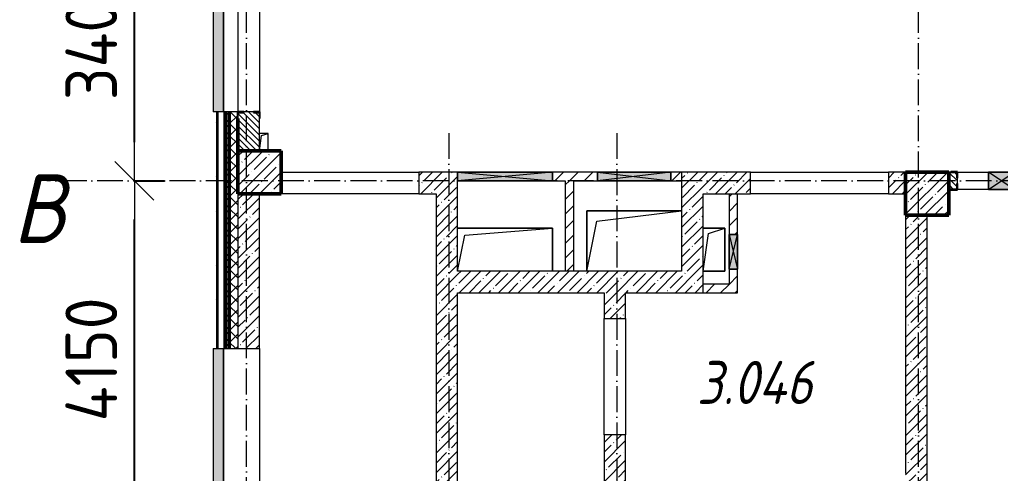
# Model space of a CAD drawing. Header units: millimetres. Extents: x 2294 to 908349, y -83289 to 219220.
# Drawn here: x 160600 to 171984, y 8606 to 13880 of the extents above; entities that cross this region are included whole.
import ezdxf

# ---------------------------------------------------------------- set-up
doc = ezdxf.new("R2010")
doc.units = ezdxf.units.MM
doc.linetypes.add('50_200_ШТРИХ_1Т_ш5_п1_п1_', pattern=[700, 500, -100, 0, -100])
for name, color, linetype, lineweight in [('A-____-____-DIMS', 7, 'Continuous', 9), ('A-DETL-GENF-OTLN', 7, 'Continuous', 9), ('A-FLOR-____-OTLN', 7, 'Continuous', 9), ('A-GENM-____-MCUT', 7, 'Continuous', 25), ('A-GENM-____-OTLN', 7, 'Continuous', 9), ('A-GENM-____-OTLN-1', 7, 'Continuous', 25), ('A-GLAZ-____-OTLN', 7, 'Continuous', 9), ('A-WALL-____-MCUT-1', 7, 'Continuous', 9), ('A-WALL-____-MCUT-2', 7, 'Continuous', 50), ('A-WALL-____-MCUT-3', 7, 'Continuous', 9), ('A-WALL-____-OTLN', 7, 'Continuous', 9), ('A-WALL-____-PATT-1', 7, 'Continuous', 9), ('A-WALL-FNSH-MCUT-1', 7, 'Continuous', 9), ('I-WALL-____-OTLN', 7, 'Continuous', 9), ('S-COLS-____-MCUT', 7, 'Continuous', 50), ('S-COLS-____-OTLN', 7, 'Continuous', 9), ('S-GRID-____-IDEN', 7, 'Continuous', 9), ('S-GRID-____-OTLN-1', 7, '50_200_ШТРИХ_1Т_ш5_п1_п1_', 9), ('Марки помещений', 7, 'Continuous', 9)]:
    doc.layers.add(name, color=color, linetype=linetype, lineweight=lineweight)
doc.layers.add('A-GLAZ-____-OTLN-1', color=7, linetype='Continuous', lineweight=9, true_color=0xc0c0c0)
doc.styles.add('ISOCPEUR_I', font='isocpeui.ttf', dxfattribs={"width": 0.9, "height": 2.5})
doc.styles.add('ISOCPEUR_I_2', font='isocpeui.ttf', dxfattribs={"width": 0.85, "height": 2.3})
doc.styles.add('СПДС', font='isocpeur.ttf', dxfattribs={"width": 0.9})
doc.dimstyles.new('Размера А3', dxfattribs={"dimtxt": 800, "dimasz": 450, "dimexe": 350, "dimexo": 100, "dimgap": 200, "dimtad": 1, "dimdec": 0, "dimrnd": 10, "dimzin": 0, "dimdsep": 46, "dimtxsty": 'СПДС', "dimblk": 'ARROWHEAD_6', "dimcen": 1, "dimclrd": 5, "dimclre": 5, "dimclrt": 5, "dimazin": 0, "dimtfac": 1, "dimtdec": 0, "dimtmove": 2, "dimatfit": 3, "dimfxl": 1, "dimtolj": 1, "dimtzin": 0, "dimarcsym": 0})
pattern_1 = [(45, (165583.5, 6025.28), (-114.0493, 114.0493), []), (45, (165697.56, 6025.28), (-114.0493, 114.0493), [201.612, -40.322, 3.353, -36.97])]
pattern_2 = [(135, (165583.507, 6025.276), (-35.35534, -35.35534), [])]
pattern_3 = [(45, (165583.51, 6025.28), (-84.8528, 84.8528), [])]
pattern_4 = [(45, (165583.51, 6025.28), (-70.7107, 70.7107), []), (135, (165583.51, 6025.28), (-70.7107, -70.7107), [])]

# ---------------------------------------------------------------- blocks, each defined once
blk = doc.blocks.new('ARROWHEAD_6')
at = {"color": 0, "linetype": 'Continuous'}
for p, q in [((-0.5, -0.5), (0.5, 0.5)), ((0, 0), (-1, 0))]:
    blk.add_line(p, q, dxfattribs=at)
blk = doc.blocks.new('*D2752')
at = {"layer": 'A-____-____-DIMS', "color": 0, "lineweight": -2, "transparency": 16777216}
for p, q in [((161926, 12006), (162282, 12006)), ((161932, 8306), (161932, 11556)), ((161926, 7856), (162282, 7856))]:
    blk.add_line(p, q, dxfattribs=at)
at = {"layer": 'Defpoints', "color": 0, "transparency": 16777216}
for p in [(161826, 12006), (161932, 12006), (161826, 7856)]:
    blk.add_point(p, dxfattribs=at)
at = {"layer": 'A-____-____-DIMS', "color": 0, "lineweight": -2, "transparency": 16777216, "xscale": 450, "yscale": 450, "zscale": 450}
for p, rotation in [((161932, 12006), 90), ((161932, 7856), 270)]:
    blk.add_blockref('ARROWHEAD_6', p, dxfattribs=dict(at, rotation=rotation))
at = {"layer": 'A-____-____-DIMS', "color": 0, "transparency": 16777216, "insert": (161432, 9931), "char_height": 600, "attachment_point": 5, "rotation": 90, "style": 'СПДС'}
blk.add_mtext('\\A1;4150', dxfattribs=at)
blk = doc.blocks.new('*D2753')
at = {"layer": 'A-____-____-DIMS', "color": 0, "lineweight": -2, "transparency": 16777216}
for p, q in [((161926, 15406), (162282, 15406)), ((161932, 12456), (161932, 14956)), ((161926, 12006), (162282, 12006))]:
    blk.add_line(p, q, dxfattribs=at)
at = {"layer": 'Defpoints', "color": 0, "transparency": 16777216}
for p in [(161826, 15406), (161932, 15406), (161826, 12006)]:
    blk.add_point(p, dxfattribs=at)
at = {"layer": 'A-____-____-DIMS', "color": 0, "lineweight": -2, "transparency": 16777216, "xscale": 450, "yscale": 450, "zscale": 450}
for p, rotation in [((161932, 15406), 90), ((161932, 12006), 270)]:
    blk.add_blockref('ARROWHEAD_6', p, dxfattribs=dict(at, rotation=rotation))
at = {"layer": 'A-____-____-DIMS', "color": 0, "transparency": 16777216, "insert": (161432, 13706), "char_height": 600, "attachment_point": 5, "rotation": 90, "style": 'СПДС'}
blk.add_mtext('\\A1;3400', dxfattribs=at)
blk = doc.blocks.new('BSC_Колонна _Прямоугольная - 500х500-V102-АР1_План отверстий 3 этажа в осях 1-64_А-ГГ')
at = {"layer": 'S-COLS-____-OTLN'}
h = blk.add_hatch(dxfattribs=at)
h.set_pattern_fill('FP_125', color=256, style=0, pattern_type=2)
h.set_pattern_definition([(45, (-5550, -5831.04), (-114.0493, 114.0493), []), (45, (-5435.95, -5831.04), (-114.0493, 114.0493), [201.613, -40.323, 3.353, -36.97])])
h.paths.add_polyline_path([(-250, -250), (250, -250), (250, 250), (-250, 250)], flags=0)
at = {"layer": 'S-COLS-____-MCUT'}
for p, q in [((250, 250), (-250, 250)), ((-250, 250), (-250, -250)), ((250, -250), (250, 250)), ((-250, -250), (250, -250))]:
    blk.add_line(p, q, dxfattribs=at)
blk = doc.blocks.new('BSC_Колонна _Прямоугольная - 500х500-V157-АР1_План отверстий 3 этажа в осях 1-64_А-ГГ')
at = {"layer": 'S-COLS-____-OTLN'}
h = blk.add_hatch(dxfattribs=at)
h.set_pattern_fill('FP_180', color=256, style=0, pattern_type=2)
h.set_pattern_definition([(45, (2200, -6081.04), (-114.0493, 114.0493), []), (45, (2314.05, -6081.04), (-114.0493, 114.0493), [201.612, -40.322, 3.353, -36.97])])
h.paths.add_polyline_path([(-250, -250), (250, -250), (250, 250), (-250, 250)], flags=0)
at = {"layer": 'S-COLS-____-MCUT'}
for p, q in [((250, 250), (-250, 250)), ((-250, 250), (-250, -250)), ((250, -250), (250, 250)), ((-250, -250), (250, -250))]:
    blk.add_line(p, q, dxfattribs=at)
blk = doc.blocks.new('Фахверк_СКБ_Уголок - 250_2700-27497298-АР1_План отверстий 3 этажа в осях 1-64_А-ГГ')
at = {"layer": 'A-GENM-____-MCUT'}
for p, q in [((200, 181), (125, 181)), ((125, 181), (125, 106)), ((131, 106), (131, 175)), ((131, 175), (200, 175)), ((200, 175), (200, 181)), ((125, 106), (131, 106)), ((131, -6), (125, -6)), ((125, -6), (125, -81)), ((125, -81), (200, -81)), ((131, -75), (131, -6)), ((200, -75), (131, -75)), ((200, -81), (200, -75))]:
    blk.add_line(p, q, dxfattribs=at)
blk = doc.blocks.new('Фахверк_СКБ_Уголок - 200_3550_зеркало-28264001-АР1_План отверстий 3 этажа в осях 1-64_А-ГГ')
at = {"layer": 'A-GENM-____-MCUT'}
for p, q in [((200, 156), (125, 156)), ((125, 156), (125, 81)), ((131, 81), (131, 150)), ((131, 150), (200, 150)), ((200, 150), (200, 156)), ((125, 81), (131, 81)), ((131, 19), (125, 19)), ((125, 19), (125, -56)), ((131, -50), (131, 19)), ((125, -56), (200, -56)), ((200, -50), (131, -50)), ((200, -56), (200, -50))]:
    blk.add_line(p, q, dxfattribs=at)
blk = doc.blocks.new('AR_Отверстие прямоугольное _в плите_ - AR_Отверстие прямоугольное _в плите_-V175-АР1_План отверстий 3 этажа в осях 1-64_А-ГГ')
at = {"layer": 'A-GENM-____-OTLN'}
for p, q in [((50, 100), (-50, 100)), ((-50, -100), (-25, 75)), ((-25, 75), (50, 100)), ((50, -100), (50, 100))]:
    blk.add_line(p, q, dxfattribs=at)
blk = doc.blocks.new('AR_Отверстие прямоугольное _в плите_ - AR_Отверстие прямоугольное _в плите_-V171-АР1_План отверстий 3 этажа в осях 1-64_А-ГГ')
at = {"layer": 'A-GENM-____-OTLN'}
for p, q in [((125, 250), (-125, 250)), ((-63, 188), (125, 250)), ((125, -250), (125, 250)), ((-125, -250), (-63, 188)), ((-125, -250), (125, -250))]:
    blk.add_line(p, q, dxfattribs=at)
blk = doc.blocks.new('AR_Отверстие прямоугольное _в плите_ - AR_Отверстие прямоугольное _в плите_-30552744-АР1_План отверстий 3 этажа в осях 1-64_А-ГГ')
at = {"layer": 'A-GENM-____-OTLN'}
for p, q in [((550, 350), (-550, 350)), ((-550, 350), (-550, -350)), ((-433, 233), (550, 350)), ((-550, -350), (-433, 233))]:
    blk.add_line(p, q, dxfattribs=at)
blk = doc.blocks.new('AR_Отверстие прямоугольное _в плите_ - AR_Отверстие прямоугольное _в плите_-30552508-АР1_План отверстий 3 этажа в осях 1-64_А-ГГ')
at = {"layer": 'A-GENM-____-OTLN'}
for p, q in [((550, 250), (-550, 250)), ((-467, 167), (550, 250)), ((550, -250), (550, 250)), ((-550, -250), (-467, 167))]:
    blk.add_line(p, q, dxfattribs=at)
blk = doc.blocks.new('Отлив_СКБ - Отлив витража_120_НВФ-V216-АР1_План отверстий 3 этажа в осях 1-64_А-ГГ')
at = {"layer": 'A-GLAZ-____-OTLN-1'}
for points in [[(0, 2), (1800, 2), (1800, 120), (0, 120), (0, 63)], [(0, 0), (1800, 0), (1800, 2), (0, 2)]]:
    blk.add_hatch(color=256, dxfattribs=at).paths.add_polyline_path(points, flags=0)
at = {"layer": 'A-GLAZ-____-OTLN'}
for p, q in [((0, 83), (0, 120)), ((1800, 120), (0, 120)), ((1800, 120), (1800, 83)), ((0, 2), (1800, 2)), ((1800, 0), (0, 0))]:
    blk.add_line(p, q, dxfattribs=at)
blk = doc.blocks.new('AR_Отверстие прямоугольное _в стене__БезПР - AR_Отверстие прямоугольное _в стене__БезПР-36428349-АР1_План отверстий 3 этажа в осях 1-64_А-ГГ')
at = {"layer": 'A-GLAZ-____-OTLN'}
blk.add_hatch(color=256, dxfattribs=at).paths.add_polyline_path([(-150, 100), (-150, -100), (150, -100), (150, 100)], flags=0)
at = {"layer": 'A-DETL-GENF-OTLN'}
for p, q in [((-150, -100), (-150, 100)), ((-150, 100), (150, 100)), ((150, 100), (-150, -100)), ((-150, 100), (150, -100)), ((150, 100), (-150, 100)), ((-150, 100), (-150, -100)), ((150, 100), (150, -100)), ((150, -100), (150, 100)), ((150, -100), (-150, -100)), ((-150, -100), (150, -100))]:
    blk.add_line(p, q, dxfattribs=at)
at = {"layer": 'A-GLAZ-____-OTLN'}
blk.add_line((150, 100), (-150, 100), dxfattribs=at)
blk = doc.blocks.new('AR_Отверстие прямоугольное _в стене_ - AR_Отверстие прямоугольное _в стене__ОВ-36990253-АР1_План отверстий 3 этажа в осях 1-64_А-ГГ')
at = {"layer": 'A-GLAZ-____-OTLN'}
blk.add_hatch(color=256, dxfattribs=at).paths.add_polyline_path([(550, -50), (550, 50), (-550, 50), (-550, -50)], flags=0)
at = {"layer": 'A-DETL-GENF-OTLN'}
for p, q in [((-550, -50), (-550, 50)), ((-550, 50), (550, 50)), ((550, 50), (-550, -50)), ((-550, 50), (550, -50)), ((550, 50), (-550, 50)), ((-550, 50), (-550, -50)), ((550, 50), (550, -50)), ((550, -50), (550, 50)), ((550, -50), (-550, -50)), ((-550, -50), (550, -50))]:
    blk.add_line(p, q, dxfattribs=at)
blk = doc.blocks.new('AR_Отверстие прямоугольное _в стене_ - AR_Отверстие прямоугольное _в стене__ОВ-36989221-АР1_План отверстий 3 этажа в осях 1-64_А-ГГ')
at = {"layer": 'A-GLAZ-____-OTLN'}
blk.add_hatch(color=256, dxfattribs=at).paths.add_polyline_path([(-200, -50), (200, -50), (200, 50), (-200, 50)], flags=0)
at = {"layer": 'A-DETL-GENF-OTLN'}
for p, q in [((-200, -50), (-200, 50)), ((-200, 50), (200, 50)), ((200, 50), (-200, -50)), ((-200, 50), (200, -50)), ((200, 50), (-200, 50)), ((-200, 50), (-200, -50)), ((200, 50), (200, -50)), ((200, -50), (200, 50)), ((200, -50), (-200, -50)), ((-200, -50), (200, -50))]:
    blk.add_line(p, q, dxfattribs=at)
blk = doc.blocks.new('AR_Отверстие прямоугольное _в стене__БезПР - AR_Отверстие прямоугольное _в стене__БезПР-36899555-АР1_План отверстий 3 этажа в осях 1-64_А-ГГ')
at = {"layer": 'A-GLAZ-____-OTLN'}
blk.add_hatch(color=256, dxfattribs=at).paths.add_polyline_path([(-425, -50), (425, -50), (425, 50), (-425, 50)], flags=0)
at = {"layer": 'A-DETL-GENF-OTLN'}
for p, q in [((-425, -50), (-425, 50)), ((-425, 50), (425, 50)), ((425, 50), (-425, -50)), ((-425, 50), (425, -50)), ((425, 50), (-425, 50)), ((-425, 50), (-425, -50)), ((425, 50), (425, -50)), ((425, -50), (425, 50)), ((425, -50), (-425, -50)), ((-425, -50), (425, -50))]:
    blk.add_line(p, q, dxfattribs=at)
at = {"layer": 'A-GLAZ-____-OTLN'}
blk.add_line((425, 50), (-425, 50), dxfattribs=at)
blk = doc.blocks.new('3floor')
at = {"layer": 'A-WALL-____-PATT-1'}
h = blk.add_hatch(dxfattribs=at)
h.set_pattern_fill('FP_3', color=256, style=0, pattern_type=2)
h.set_pattern_definition([(45, (165583.51, 6025.28), (-85.5366, 85.5366), []), (45, (165640.53, 6025.28), (-85.5366, 85.5366), [])])
h.paths.add_polyline_path([(162884, 3856), (162904, 3856), (162904, 8256), (162884, 8256), (162884, 6759)], flags=0)
h.paths.add_polyline_path([(162884, 10056), (162904, 10056), (162904, 12806), (162884, 12806), (162884, 10199)], flags=0)
h.paths.add_polyline_path([(162904, 14606), (162904, 15521), (162884, 15521), (162884, 14606)], flags=0)
h = blk.add_hatch(dxfattribs=at)
h.set_pattern_fill('FP_1', color=256, style=0, pattern_type=2)
h.set_pattern_definition(pattern_4)
h.paths.add_polyline_path([(162984, 3956), (163034, 3956), (163034, 8256), (162984, 8256), (162984, 6759)], flags=0)
h.paths.add_polyline_path([(163034, 10056), (163034, 12806), (162984, 12806), (162984, 10056)], flags=0)
h.paths.add_polyline_path([(162984, 14606), (163034, 14606), (163034, 15541), (162984, 15541), (162984, 15360)], flags=0)
h = blk.add_hatch(dxfattribs=at)
h.set_pattern_fill('FP_1', color=256, style=0, pattern_type=2)
h.set_pattern_definition(pattern_4)
h.paths.add_polyline_path([(163034, 4006), (163134, 4006), (163134, 8256), (163034, 8256), (163034, 6759)], flags=0)
h.paths.add_polyline_path([(163134, 10056), (163134, 12731), (163128, 12731), (163128, 12806), (163034, 12806), (163034, 10056)], flags=0)
h.paths.add_polyline_path([(163128, 14606), (163128, 14681), (163134, 14681), (163134, 15541), (163034, 15541), (163034, 14606)], flags=0)
h = blk.add_hatch(dxfattribs=at)
h.set_pattern_fill('FP_6', color=256, style=0, pattern_type=2)
h.set_pattern_definition(pattern_2)
h.paths.add_polyline_path([(163203, 12356), (163384, 12356), (163384, 12800), (163315, 12800), (163315, 12806), (163203, 12806), (163203, 12800), (163134, 12800), (163134, 12356)], flags=0)
h.paths.add_polyline_path([(163315, 14606), (163315, 14612), (163384, 14612), (163384, 15006), (163134, 15006), (163134, 14612), (163203, 14612), (163203, 14606)], flags=0)
h = blk.add_hatch(dxfattribs=at)
h.set_pattern_fill('FP_38', color=256, style=0, pattern_type=2)
h.set_pattern_definition(pattern_1)
h.paths.add_polyline_path([(165234, 11856), (165684, 11856), (165684, 12106), (165234, 12106)], flags=0)
h = blk.add_hatch(dxfattribs=at)
h.set_pattern_fill('FP_4', color=256, style=0, pattern_type=2)
h.set_pattern_definition(pattern_3)
h.paths.add_polyline_path([(168284, 12006), (168284, 12106), (168159, 12106), (168159, 12006)], flags=0)
h.paths.add_polyline_path([(166784, 12006), (167309, 12006), (167309, 12106), (166784, 12106), (166784, 12018)], flags=0)
h = blk.add_hatch(dxfattribs=at)
h.set_pattern_fill('FP_38', color=256, style=0, pattern_type=2)
h.set_pattern_definition(pattern_1)
h.paths.add_polyline_path([(168534, 10956), (168534, 12106), (168284, 12106), (168284, 10956)], flags=0)
h = blk.add_hatch(dxfattribs=at)
h.set_pattern_fill('FP_38', color=256, style=0, pattern_type=2)
h.set_pattern_definition(pattern_1)
h.paths.add_polyline_path([(170884, 11856), (170884, 12106), (170684, 12106), (170684, 11856)], flags=0)
h.paths.add_polyline_path([(168534, 11856), (169084, 11856), (169084, 12106), (168534, 12106)], flags=0)
h = blk.add_hatch(dxfattribs=at)
h.set_pattern_fill('FP_6', color=256, style=0, pattern_type=2)
h.set_pattern_definition(pattern_2)
h.paths.add_polyline_path([(175390, 11906), (175984, 11906), (175984, 12106), (175390, 12106), (175390, 12037), (175384, 12037), (175384, 11975), (175390, 11975)], flags=0)
h.paths.add_polyline_path([(172640, 11906), (174228, 11906), (174228, 11975), (174234, 11975), (174234, 12037), (174228, 12037), (174228, 12106), (172640, 12106), (172640, 12037), (172634, 12037), (172634, 11975), (172640, 11975), (172640, 11906)], flags=0)
h.paths.add_polyline_path([(171384, 11906), (171478, 11906), (171478, 11975), (171484, 11975), (171484, 12037), (171478, 12037), (171478, 12106), (171384, 12106), (171384, 12000)], flags=0)
h = blk.add_hatch(dxfattribs=at)
h.set_pattern_fill('FP_4', color=256, style=0, pattern_type=2)
h.set_pattern_definition(pattern_3)
h.paths.add_polyline_path([(167034, 10956), (167034, 12006), (166934, 12006), (166934, 10956)], flags=0)
h = blk.add_hatch(dxfattribs=at)
h.set_pattern_fill('FP_38', color=256, style=0, pattern_type=2)
h.set_pattern_definition(pattern_1)
h.paths.add_polyline_path([(163134, 4106), (163384, 4106), (163384, 8256), (163134, 8256), (163134, 6759)], flags=0)
h.paths.add_polyline_path([(163134, 10056), (163384, 10056), (163384, 11856), (163134, 11856), (163134, 10199)], flags=0)
h = blk.add_hatch(dxfattribs=at)
h.set_pattern_fill('FP_38', color=256, style=0, pattern_type=2)
h.set_pattern_definition(pattern_1)
h.paths.add_polyline_path([(165570, 7756), (165684, 7756), (165684, 11856), (165434, 11856), (165434, 7756)], flags=0)
h = blk.add_hatch(dxfattribs=at)
h.set_pattern_fill('FP_4', color=256, style=0, pattern_type=2)
h.set_pattern_definition(pattern_3)
h.paths.add_polyline_path([(168934, 10706), (168934, 10981), (168834, 10981), (168834, 10706)], flags=0)
h.paths.add_polyline_path([(168934, 11381), (168934, 11856), (168834, 11856), (168834, 11381), (168888, 11381)], flags=0)
h = blk.add_hatch(dxfattribs=at)
h.set_pattern_fill('FP_38', color=256, style=0, pattern_type=2)
h.set_pattern_definition(pattern_1)
h.paths.add_polyline_path([(171134, 8006), (171134, 11606), (170884, 11606), (170884, 8006)], flags=0)
h = blk.add_hatch(dxfattribs=at)
h.set_pattern_fill('FP_38', color=256, style=0, pattern_type=2)
h.set_pattern_definition(pattern_1)
h.paths.add_polyline_path([(168534, 10706), (168534, 10956), (165684, 10956), (165684, 10706), (167634, 10706)], flags=0)
h = blk.add_hatch(dxfattribs=at)
h.set_pattern_fill('FP_38', color=256, style=0, pattern_type=2)
h.set_pattern_definition(pattern_1)
h.paths.add_polyline_path([(167384, 8006), (167634, 8006), (167634, 9056), (167384, 9056), (167384, 8479)], flags=0)
h.paths.add_polyline_path([(167634, 10406), (167634, 10706), (167384, 10706), (167384, 10406)], flags=0)
h = blk.add_hatch(dxfattribs=at)
h.set_pattern_fill('FP_4', color=256, style=0, pattern_type=2)
h.set_pattern_definition(pattern_3)
h.paths.add_polyline_path([(168834, 10706), (168834, 10806), (168534, 10806), (168534, 10706)], flags=0)
at = {"layer": 'A-FLOR-____-OTLN'}
for p, q in [((167184, 11656), (168284, 11656)), ((167184, 10956), (167184, 11656)), ((165684, 11456), (166784, 11456)), ((166784, 11456), (166784, 10956)), ((168534, 11456), (168784, 11456)), ((168784, 11456), (168784, 10956)), ((168784, 10956), (168534, 10956))]:
    blk.add_line(p, q, dxfattribs=at)
at = {"layer": 'A-WALL-____-MCUT-1'}
for p, q in [((165684, 12106), (165234, 12106)), ((165234, 12106), (165234, 11856)), ((168284, 12106), (168284, 10956)), ((169084, 12106), (168284, 12106)), ((169084, 11856), (169084, 12106)), ((170884, 12106), (170684, 12106)), ((170684, 12106), (170684, 11856)), ((165684, 10956), (165684, 12006)), ((163134, 11856), (163134, 10056)), ((163384, 10056), (163384, 11856)), ((165234, 11856), (165434, 11856)), ((165434, 11856), (165434, 7756)), ((168534, 10706), (168534, 11856)), ((168534, 11856), (169084, 11856)), ((170684, 11856), (170884, 11856)), ((170884, 11606), (170884, 8606)), ((171134, 4606), (171134, 11606)), ((168284, 10956), (165684, 10956)), ((165684, 8006), (165684, 10706)), ((165684, 10706), (167384, 10706)), ((167384, 10706), (167384, 10406)), ((167634, 10706), (168534, 10706)), ((167634, 10406), (167634, 10706)), ((167384, 10406), (167634, 10406)), ((163134, 10056), (163384, 10056)), ((167384, 9056), (167384, 8006)), ((167634, 9056), (167384, 9056)), ((167634, 8006), (167634, 9056))]:
    blk.add_line(p, q, dxfattribs=at)
at = {"layer": 'A-WALL-____-MCUT-2'}
for p, q in [((162984, 10056), (162984, 12806)), ((163034, 10056), (163034, 12806)), ((163134, 12731), (163134, 12356))]:
    blk.add_line(p, q, dxfattribs=at)
at = {"layer": 'A-WALL-____-MCUT-3'}
for p, q in [((162904, 10056), (162904, 12806)), ((163128, 12806), (162904, 12806)), ((163315, 12806), (163203, 12806)), ((163384, 12356), (163384, 12731)), ((171409, 12106), (171384, 12106)), ((171484, 11975), (171484, 12037)), ((171384, 11906), (171409, 11906)), ((162904, 10056), (163134, 10056))]:
    blk.add_line(p, q, dxfattribs=at)
at = {"layer": 'A-WALL-____-OTLN'}
for p, q in [((163134, 14606), (163134, 12806)), ((163384, 14606), (163384, 12806)), ((163634, 12106), (165234, 12106)), ((169084, 12106), (170684, 12106)), ((165234, 11856), (163634, 11856)), ((170684, 11856), (169084, 11856)), ((167384, 9056), (167384, 10406)), ((167634, 10406), (167634, 9056)), ((163384, 10056), (163384, 8256))]:
    blk.add_line(p, q, dxfattribs=at)
at = {"layer": 'A-WALL-FNSH-MCUT-1'}
for p, q in [((162884, 12806), (162884, 10056)), ((162904, 12806), (162884, 12806)), ((167309, 12106), (166784, 12106)), ((168284, 12106), (168159, 12106)), ((166784, 12006), (166934, 12006)), ((166934, 12006), (166934, 10956)), ((167034, 12006), (167309, 12006)), ((167034, 10956), (167034, 12006)), ((168159, 12006), (168284, 12006)), ((168834, 11856), (168834, 11381)), ((168934, 11381), (168934, 11856)), ((168834, 10981), (168834, 10806)), ((168934, 10706), (168934, 10981)), ((168834, 10806), (168534, 10806)), ((168534, 10706), (168934, 10706)), ((162884, 10056), (162904, 10056))]:
    blk.add_line(p, q, dxfattribs=at)
at = {"layer": 'I-WALL-____-OTLN'}
for p, q in [((171484, 12106), (171844, 12106)), ((171844, 11906), (171484, 11906))]:
    blk.add_line(p, q, dxfattribs=at)
at = {"layer": 'A-GENM-____-OTLN'}
for name, p in [('AR_Отверстие прямоугольное _в плите_ - AR_Отверстие прямоугольное _в плите_-V175-АР1_План отверстий 3 этажа в осях 1-64_А-ГГ', (163434, 12456)), ('AR_Отверстие прямоугольное _в плите_ - AR_Отверстие прямоугольное _в плите_-30552744-АР1_План отверстий 3 этажа в осях 1-64_А-ГГ', (167734, 11306)), ('AR_Отверстие прямоугольное _в плите_ - AR_Отверстие прямоугольное _в плите_-30552508-АР1_План отверстий 3 этажа в осях 1-64_А-ГГ', (166234, 11206)), ('AR_Отверстие прямоугольное _в плите_ - AR_Отверстие прямоугольное _в плите_-V171-АР1_План отверстий 3 этажа в осях 1-64_А-ГГ', (168659, 11206))]:
    blk.add_blockref(name, p, dxfattribs=at)
at = {"layer": 'A-GENM-____-OTLN-1'}
for name, p, rotation in [('Фахверк_СКБ_Уголок - 250_2700-27497298-АР1_План отверстий 3 этажа в осях 1-64_А-ГГ', (163209, 12931), 269.9999999999999), ('Фахверк_СКБ_Уголок - 200_3550_зеркало-28264001-АР1_План отверстий 3 этажа в осях 1-64_А-ГГ', (171609, 12056), 180)]:
    blk.add_blockref(name, p, dxfattribs=dict(at, rotation=rotation))
at = {"layer": 'A-GLAZ-____-OTLN'}
for name, p, rotation in [('Отлив_СКБ - Отлив витража_120_НВФ-V216-АР1_План отверстий 3 этажа в осях 1-64_А-ГГ', (162967, 12806), 90), ('AR_Отверстие прямоугольное _в стене__БезПР - AR_Отверстие прямоугольное _в стене__БезПР-36428349-АР1_План отверстий 3 этажа в осях 1-64_А-ГГ', (171994, 12006), 180), ('AR_Отверстие прямоугольное _в стене_ - AR_Отверстие прямоугольное _в стене__ОВ-36989221-АР1_План отверстий 3 этажа в осях 1-64_А-ГГ', (168884, 11181), 89.99999999999993), ('Отлив_СКБ - Отлив витража_120_НВФ-V216-АР1_План отверстий 3 этажа в осях 1-64_А-ГГ', (162967, 8256), 90)]:
    blk.add_blockref(name, p, dxfattribs=dict(at, rotation=rotation))
for name, p in [('AR_Отверстие прямоугольное _в стене_ - AR_Отверстие прямоугольное _в стене__ОВ-36990253-АР1_План отверстий 3 этажа в осях 1-64_А-ГГ', (166234, 12056)), ('AR_Отверстие прямоугольное _в стене__БезПР - AR_Отверстие прямоугольное _в стене__БезПР-36899555-АР1_План отверстий 3 этажа в осях 1-64_А-ГГ', (167734, 12056))]:
    blk.add_blockref(name, p, dxfattribs=at)
at = {"layer": 'S-COLS-____-OTLN'}
for name, p in [('BSC_Колонна _Прямоугольная - 500х500-V157-АР1_План отверстий 3 этажа в осях 1-64_А-ГГ', (163384, 12106)), ('BSC_Колонна _Прямоугольная - 500х500-V102-АР1_План отверстий 3 этажа в осях 1-64_А-ГГ', (171134, 11856))]:
    blk.add_blockref(name, p, dxfattribs=at)
at = {"layer": 'Марки помещений', "insert": (168460, 9913), "char_height": 500, "width": 817.72, "attachment_point": 1, "style": 'ISOCPEUR_I_2'}
blk.add_mtext('3.046', dxfattribs=at)
blk = doc.blocks.new('3osi')
at = {"layer": 'S-GRID-____-OTLN-1', "color": 251, "ltscale": 0.6, "true_color": 0x636466}
for p, q in [((163233.5, 1542.7), (163233.5, 55906.2)), ((171033.5, 1542.7), (171033.5, 55906.2)), ((165583.5, 12560.3), (165583.5, 1542.7)), ((167533.5, 12560.3), (167533.5, 1542.7)), ((255902.3, 12006.3), (160914.7, 12006.3))]:
    blk.add_line(p, q, dxfattribs=at)
at = {"layer": 'S-GRID-____-IDEN', "insert": (160521.9, 12082.4), "char_height": 800, "width": 223.671, "attachment_point": 1, "style": 'ISOCPEUR_I'}
blk.add_mtext('\\fISOCPEUR|b0|i1|c204|p34|;\\W.9;В', dxfattribs=at)
at = {"layer": 'A-____-____-DIMS'}
for base, p1, p2, picture, middle in [((161932.1, 15406.3), (161826, 12006.3), (161826, 15406.3), '*D2753', (161432.1, 13706.3)), ((161932.1, 12006.3), (161826, 7856.3), (161826, 12006.3), '*D2752', (161432.1, 9931.3))]:
    dim = blk.add_linear_dim(base=base, p1=p1, p2=p2, angle=90, dimstyle='Размера А3', override={"dimtxt": 600, "dimclrd": 0, "dimclre": 0, "dimclrt": 0}, dxfattribs=at)
    dim.commit()
    dim.dimension.update_dxf_attribs({"geometry": picture, "text_midpoint": middle})

msp = doc.modelspace()

# ---------------------------------------------------------------- block references
for name in ['3osi', '3floor']:
    msp.add_blockref(name, (0, 0))

doc.saveas('drawing.dxf')
